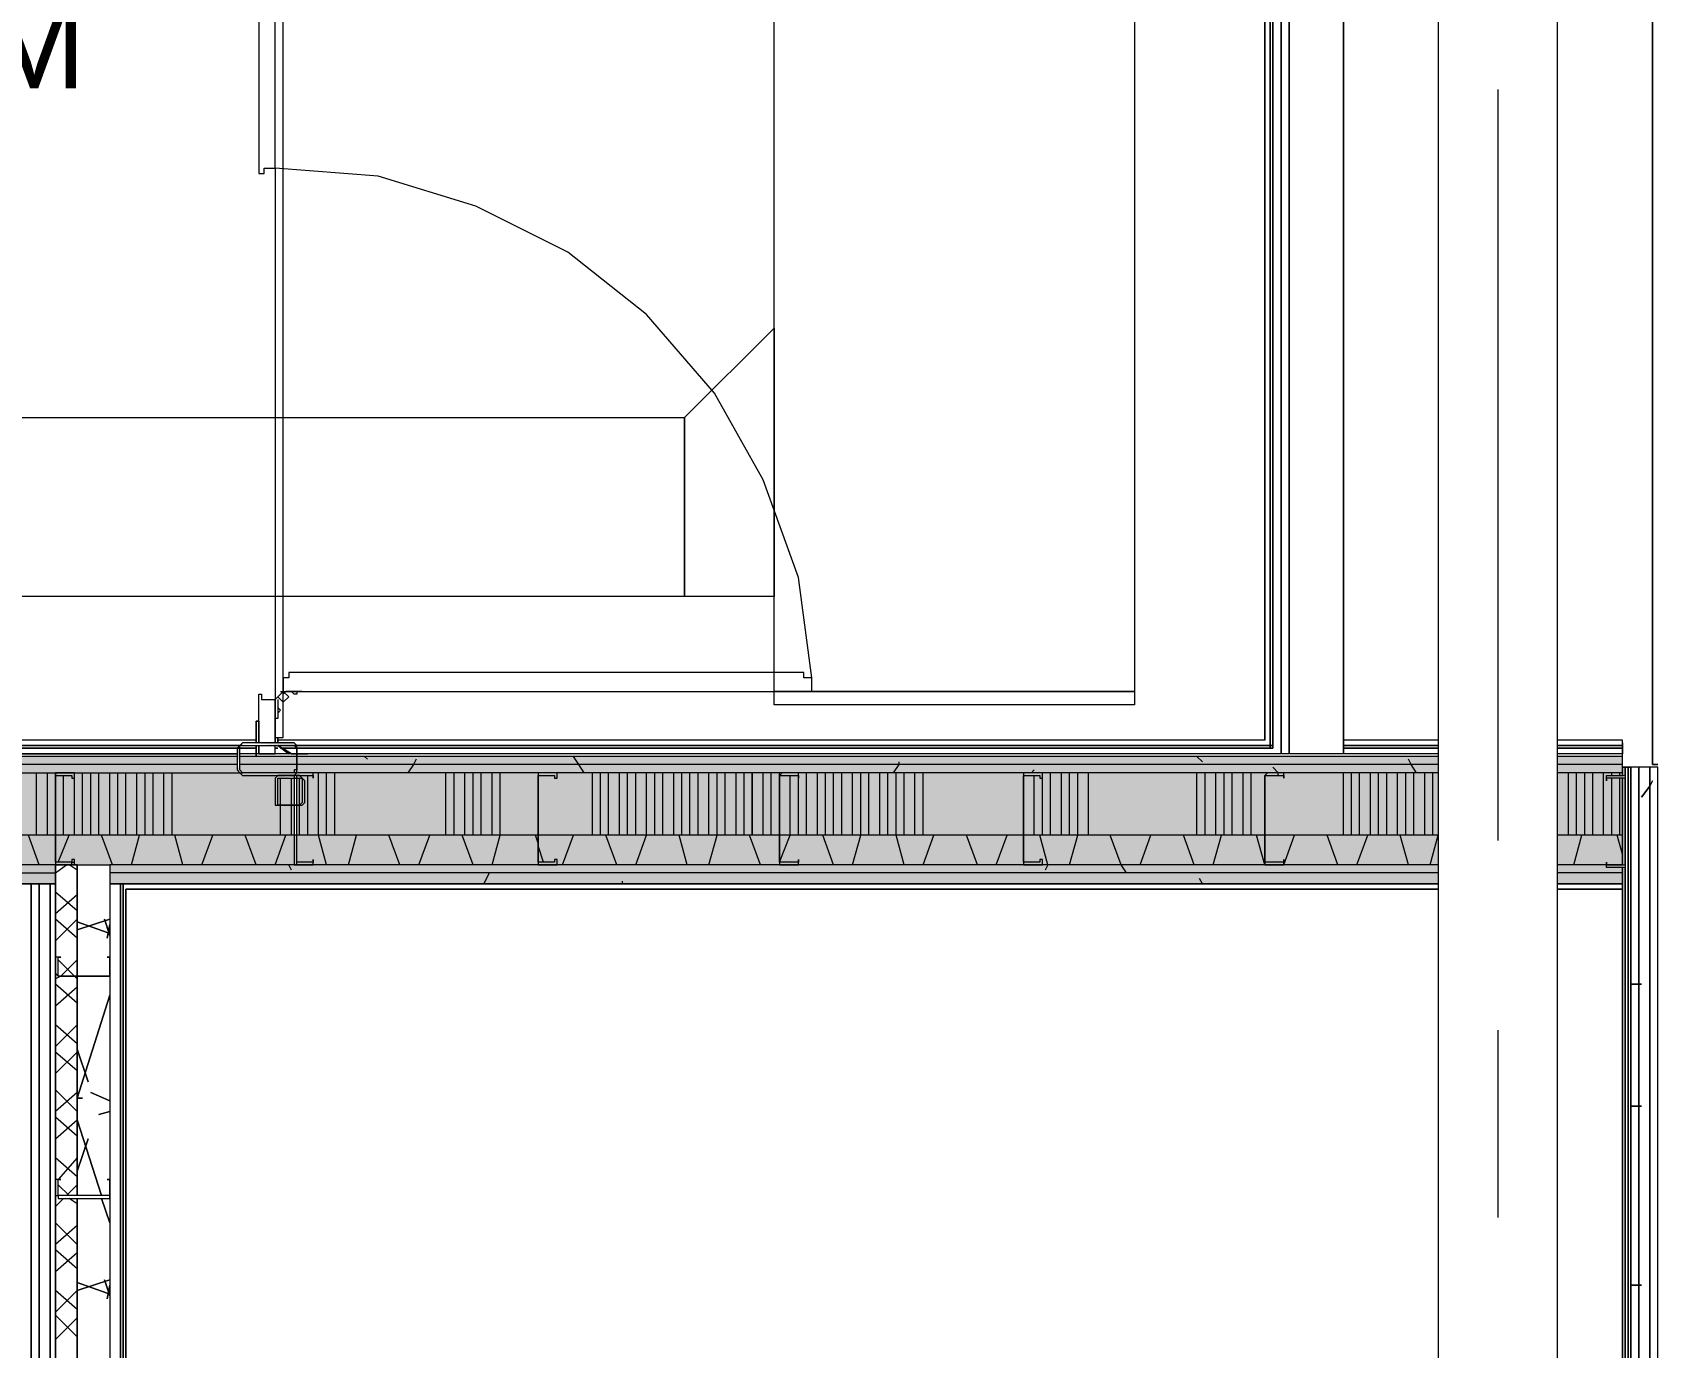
# Model space of a CAD drawing. Header units: metres. Extents: x 29 to 268, y -7 to 151.
# Drawn here: x 71.83 to 74.575, y 26.368 to 28.591 of the extents above; entities that cross this region are included whole.
import ezdxf

# ---------------------------------------------------------------- set-up
doc = ezdxf.new("R2010")
doc.units = ezdxf.units.M
doc.layers.add('HVAC - Ductos', color=5, linetype='Continuous', lineweight=50)
doc.layers.add('PDF2_Geometry', color=7, linetype='Continuous', true_color=0xaaaaaa)
doc.layers.add('PDF2_Solid Fills', color=7, linetype='Continuous', true_color=0xffffff)
doc.layers.add('PDF2_Text', color=7, linetype='Continuous')
doc.styles.add('PDF Helvetica', font='')
doc.styles.get('PDF Helvetica').set_extended_font_data('Helvetica')

msp = doc.modelspace()

# ---------------------------------------------------------------- hatches: boundary and pattern name
at = {"layer": 'PDF2_Solid Fills', "lineweight": 0, "transparency": 33554559}
h = msp.add_hatch(color=256, dxfattribs=at)
h.paths.add_polyline_path([(72.1847, 27.34), (72.2489, 27.3354), (72.2489, 27.34)])
h.paths.add_polyline_path([(72.2718, 27.3858), (72.2718, 27.3904), (72.1847, 27.3904)])
h.paths.add_polyline_path([(72.1802, 27.3812), (72.1756, 27.3812), (72.1756, 27.3446)])
h = msp.add_hatch(color=256, dxfattribs=at)
h.paths.add_polyline_path([(72.1756, 27.3537), (72.1756, 27.3674), (69.036, 27.3674), (69.036, 27.3537)])
h.paths.add_polyline_path([(74.4077, 27.3674), (74.4077, 27.3537), (74.5177, 27.3537), (74.5177, 27.3674)])
h.paths.add_polyline_path([(72.1802, 27.3674), (72.1802, 27.3537), (74.206, 27.3537), (74.206, 27.3674)])
h = msp.add_hatch(color=256, dxfattribs=at)
h.paths.add_polyline_path([(72.1802, 27.3537), (72.1756, 27.3446), (72.1756, 27.3537), (69.0542, 27.3537), (69.0542, 27.34), (74.206, 27.34), (74.206, 27.3537)])
h.paths.add_polyline_path([(74.4077, 27.34), (74.5176, 27.34), (74.5176, 27.3537), (74.4077, 27.3537)])
h = msp.add_hatch(color=256, dxfattribs=at)
h.paths.add_polyline_path([(72.2718, 27.2345), (72.2718, 27.3308), (72.2443, 27.3354), (72.281, 27.3354), (72.2764, 27.3308), (72.2764, 27.2345), (74.206, 27.2345), (74.206, 27.34), (69.068, 27.34), (69.068, 27.2345)])
h.paths.add_polyline_path([(74.4077, 27.34), (74.4077, 27.2345), (74.5176, 27.2345), (74.5176, 27.34)])
h = msp.add_hatch(color=256, dxfattribs=at)
h.paths.add_polyline_path([(72.281, 27.3308), (72.281, 27.3354), (72.2443, 27.3354)])
h.paths.add_polyline_path([(72.2443, 27.3262), (72.2397, 27.3262), (72.2397, 27.2896)])
h.paths.add_polyline_path([(72.2856, 27.2895), (72.2902, 27.3262), (72.2856, 27.3262)])
h = msp.add_hatch(color=256, dxfattribs=at)
h.paths.add_polyline_path([(74.206, 27.1841), (74.206, 27.2345), (69.1688, 27.2345), (69.1688, 27.1841)])
h.paths.add_polyline_path([(74.4077, 27.1841), (74.5176, 27.1841), (74.5176, 27.2345), (74.4077, 27.2345)])
h = msp.add_hatch(color=256, dxfattribs=at)
h.paths.add_polyline_path([(71.8685, 27.1704), (71.8685, 27.1841), (69.2192, 27.1841), (69.2192, 27.1704)])
h.paths.add_polyline_path([(74.4077, 27.1841), (74.4077, 27.1704), (74.5176, 27.1704), (74.5176, 27.1841)])
h.paths.add_polyline_path([(71.9601, 27.1841), (71.9601, 27.1704), (74.206, 27.1704), (74.206, 27.1841)])
h = msp.add_hatch(color=256, dxfattribs=at)
h.paths.add_polyline_path([(71.8685, 27.1521), (71.8685, 27.1704), (69.2376, 27.1704), (69.2376, 27.1521)])
h.paths.add_polyline_path([(74.4077, 27.1704), (74.4077, 27.1521), (74.5176, 27.1521), (74.5176, 27.1704)])
h.paths.add_polyline_path([(71.9601, 27.1704), (71.9601, 27.1521), (74.206, 27.1521), (74.206, 27.1704)])

# ---------------------------------------------------------------- linework, layer by layer
at = {"layer": 'HVAC - Ductos', "lineweight": 0}
for points in [[(73.6926, 30.6766), (73.6926, 27.4774), (73.0831, 27.4774), (73.0831, 30.6766)], [(72.9318, 27.9404), (73.0831, 28.0916), (73.0831, 27.6378), (72.9318, 27.6378)], [(66.1622, 27.9404), (72.9318, 27.9404), (72.9318, 27.6378), (66.1622, 27.6378)], [(73.0831, 27.4774), (73.6926, 27.4774), (73.6926, 27.4546), (73.0831, 27.4546)]]:
    msp.add_lwpolyline(points, close=True, dxfattribs=at)
at = {"layer": 'PDF2_Geometry', "lineweight": 0}
for points in [[(73.9402, 34.3342), (73.9402, 32.7804), (73.9402, 34.3342), (73.9402, 32.7804), (73.9402, 34.3342), (74.0456, 34.3342), (74.0456, 27.372), (73.9402, 27.372), (73.9402, 28.8754), (73.9402, 27.372), (73.9402, 28.8754), (73.9402, 27.372)], [(74.0456, 27.372), (74.0456, 34.3342)], [(72.1756, 27.372), (69.036, 27.372), (63.8659, 27.372), (63.8659, 33.6925)], [(74.4077, 25.1812), (74.4077, 29.2008), (74.4077, 29.21), (74.4077, 29.2146), (74.4031, 29.2146), (74.3985, 29.2192), (74.3939, 29.2192), (74.3847, 29.2237), (74.2289, 29.2237), (74.2244, 29.2192), (74.2198, 29.2192), (74.2152, 29.2146), (74.2106, 29.2146), (74.206, 29.21), (74.206, 29.2008), (74.206, 25.1812)], [(72.2122, 28.8754), (72.2122, 28.3528), (72.2214, 28.3528), (72.2214, 28.362), (72.2397, 28.362), (72.2397, 28.8754)], [(73.1472, 27.5004), (73.1335, 27.5004), (73.1335, 27.5095), (72.2626, 27.5095), (72.2626, 27.5004), (72.2535, 27.5004), (72.2535, 27.4774), (73.1472, 27.4774), (73.1472, 27.5004), (73.1244, 27.67), (73.0647, 27.835), (72.9822, 27.9816), (72.8676, 28.1146), (72.7347, 28.22), (72.5789, 28.2978), (72.4139, 28.3483), (72.2397, 28.362), (72.2397, 27.3995), (72.2535, 27.3995), (72.2535, 28.8754)], [(73.9126, 27.395), (73.9126, 28.8754), (73.9126, 27.395), (72.2443, 27.395)], [(73.9264, 27.3812), (73.9264, 28.8754), (73.9264, 27.3812), (73.9264, 28.8754), (73.9264, 27.3858), (73.9264, 28.8754), (73.9264, 27.3812), (73.9264, 28.8754), (73.9264, 27.3812), (72.2489, 27.3812), (73.9218, 27.3812), (73.9218, 28.8754), (73.9218, 27.3812), (73.9218, 28.8754), (73.9218, 27.3812)], [(73.9218, 27.3858), (73.9218, 28.8754), (73.9218, 27.3858), (72.2718, 27.3858), (73.9264, 27.3858), (72.2718, 27.3858)], [(74.206, 28.8433), (74.206, 27.372), (74.1739, 27.372)], [(74.5177, 27.3812), (74.4077, 27.3812), (74.5177, 27.3812), (74.5177, 27.372), (74.4077, 27.372), (74.4077, 28.8433)], [(74.3068, 28.495), (74.3068, 27.2254)], [(72.2122, 27.427), (72.2076, 27.427), (72.2076, 27.3904), (72.2076, 27.427), (72.2122, 27.427), (72.2122, 27.3904), (72.2122, 27.4728), (72.2168, 27.4728), (72.2168, 27.4637), (72.2397, 27.4637), (72.2397, 27.3904), (72.2397, 27.4637)], [(72.2443, 27.4683), (72.2397, 27.4637), (72.2397, 27.4591)], [(72.2443, 27.4637), (72.2443, 27.4591), (72.2443, 27.4316), (72.2397, 27.4316)], [(72.2489, 27.4774), (72.2535, 27.4774), (72.258, 27.4774), (72.2535, 27.4728)], [(72.2764, 27.4774), (72.2764, 27.4728), (72.2718, 27.4728), (72.2672, 27.4774)], [(72.2856, 27.4774), (72.2856, 27.4774)], [(72.2443, 27.45), (72.2489, 27.4454), (72.2443, 27.4408)], [(72.2076, 27.4133), (72.2076, 27.4087), (72.2076, 27.4133)], [(72.2076, 27.4133), (72.2076, 27.4087), (72.2076, 27.4133)], [(72.2076, 27.4087), (72.2076, 27.4087)], [(72.2076, 27.4087), (72.2076, 27.4087)], [(72.2076, 27.395), (69.036, 27.395), (65.3372, 27.395), (69.036, 27.395), (69.036, 27.3904), (69.036, 27.3858), (69.036, 27.3812), (72.2076, 27.3812), (69.036, 27.3812), (65.3417, 27.3812), (69.036, 27.3812), (65.3417, 27.3812), (69.036, 27.3812), (65.3417, 27.3812), (69.036, 27.3812), (65.3417, 27.3812), (69.036, 27.3812), (69.036, 27.372), (65.3326, 27.372), (69.036, 27.372), (69.036, 27.3674), (69.036, 27.372), (69.036, 27.34)], [(72.1847, 27.3858), (69.036, 27.3858), (65.3417, 27.3858), (69.036, 27.3858), (65.3417, 27.3858), (69.036, 27.3858), (65.3417, 27.3858), (69.036, 27.3858)], [(69.036, 27.372), (72.1756, 27.372)], [(72.2076, 27.372), (72.1802, 27.372)], [(74.206, 27.372), (72.2764, 27.372), (72.1802, 27.372)], [(72.2214, 27.372), (72.2168, 27.372), (72.2214, 27.372)], [(72.2214, 27.372), (72.2168, 27.372), (72.2214, 27.372)], [(72.2397, 27.372), (72.2397, 27.3858), (72.2443, 27.3858), (72.2626, 27.372)], [(73.7431, 27.372), (72.2948, 27.372), (72.2764, 27.372), (72.2672, 27.372), (72.2443, 27.3858), (72.2672, 27.372), (72.2764, 27.372), (72.2948, 27.372)], [(72.2856, 27.372), (72.281, 27.372), (72.2856, 27.372)], [(72.281, 27.372), (72.2856, 27.372), (72.281, 27.372)], [(72.2856, 27.372), (72.281, 27.372), (72.2856, 27.372)], [(72.281, 27.372), (72.2856, 27.372), (72.281, 27.372)], [(74.206, 27.395), (74.0456, 27.395)], [(74.206, 27.3858), (74.0456, 27.3858)], [(74.5177, 27.3904), (74.5177, 27.3858), (74.5177, 27.3812), (74.4077, 27.3812), (74.5177, 27.3812), (74.5177, 27.372), (74.5177, 27.3812), (74.5177, 27.3858), (74.5177, 27.3904), (74.5177, 27.395), (74.4077, 27.395)], [(74.5177, 27.3858), (74.4077, 27.3858)], [(74.5177, 27.3354), (74.5177, 27.372), (74.4077, 27.372)], [(72.1756, 27.3674), (69.068, 27.3674), (69.0542, 27.3674), (69.036, 27.3674), (63.8659, 27.3674)], [(72.1756, 27.3537), (69.068, 27.3537), (69.0542, 27.3537)], [(74.5772, 27.3491), (74.5314, 27.3491), (74.5314, 24.599), (74.0043, 24.599), (74.0043, 24.4753), (71.9785, 24.4753), (71.9785, 27.152), (74.206, 27.152)], [(74.206, 27.3674), (72.2764, 27.3674), (72.1802, 27.3674)], [(74.206, 27.3537), (72.2764, 27.3537), (72.1802, 27.3537)], [(74.0043, 24.567), (74.5635, 24.567), (74.5635, 24.5808), (74.5635, 24.599), (74.5635, 27.3491)], [(74.0043, 24.5808), (74.5451, 24.5808), (74.5451, 24.5945), (74.5451, 24.599), (74.5451, 27.3491)], [(74.5177, 27.3674), (74.4077, 27.3674)], [(74.5177, 27.3537), (74.4077, 27.3537)], [(74.5314, 25.1032), (74.5314, 27.3491)], [(74.5314, 27.3491), (74.5314, 24.599), (74.5314, 27.3491)], [(70.6356, 27.2345), (70.2276, 27.2345), (69.8197, 27.2345), (69.4118, 27.2345), (69.1688, 27.2345), (69.068, 27.2345), (69.068, 27.34), (72.1847, 27.34)], [(71.8364, 27.2345), (71.8364, 27.34)], [(71.8548, 27.2345), (71.8548, 27.34)], [(71.8685, 27.2345), (71.8685, 27.34)], [(71.8822, 27.2345), (71.8822, 27.3354)], [(71.9006, 27.2345), (71.9006, 27.34)], [(71.9143, 27.2345), (71.9143, 27.34)], [(71.928, 27.2345), (71.928, 27.34)], [(71.9418, 27.2345), (71.9418, 27.34)], [(71.9601, 27.2345), (71.9601, 27.34)], [(71.9739, 27.2345), (71.9739, 27.34)], [(71.9876, 27.2345), (71.9876, 27.34)], [(72.006, 27.2345), (72.006, 27.34)], [(72.0198, 27.2345), (72.0198, 27.34)], [(72.0335, 27.2345), (72.0335, 27.34)], [(72.0518, 27.2345), (72.0518, 27.34)], [(72.0655, 27.2345), (72.0655, 27.34)], [(72.2489, 27.3354), (72.2489, 27.3354)], [(72.2489, 27.2345), (72.2489, 27.285), (72.2489, 27.3308)], [(72.2672, 27.3354), (72.2672, 27.3354)], [(72.2672, 27.2345), (72.2672, 27.285), (72.2672, 27.3308)], [(74.206, 27.34), (72.2718, 27.34)], [(72.281, 27.3354), (72.281, 27.3354)], [(72.281, 27.2345), (72.281, 27.285), (72.281, 27.3308)], [(72.2948, 27.2345), (72.2948, 27.3354)], [(72.313, 27.2345), (72.313, 27.34)], [(72.3268, 27.2345), (72.3268, 27.34)], [(72.3405, 27.2345), (72.3405, 27.34)], [(72.5285, 27.2345), (72.5285, 27.34)], [(72.5422, 27.2345), (72.5422, 27.34)], [(72.5606, 27.2345), (72.5606, 27.34)], [(72.5743, 27.2345), (72.5743, 27.34)], [(72.588, 27.2345), (72.588, 27.34)], [(72.6064, 27.2345), (72.6064, 27.34)], [(72.6201, 27.2345), (72.6201, 27.34)], [(72.776, 27.2345), (72.776, 27.34)], [(72.7897, 27.2345), (72.7897, 27.34)], [(72.8035, 27.2345), (72.8035, 27.34)], [(72.8218, 27.2345), (72.8218, 27.34)], [(72.8356, 27.2345), (72.8356, 27.34)], [(72.8493, 27.2345), (72.8493, 27.34)], [(72.8676, 27.2345), (72.8676, 27.34)], [(72.8814, 27.2345), (72.8814, 27.34)], [(72.8951, 27.2345), (72.8951, 27.34)], [(72.9135, 27.2345), (72.9135, 27.34)], [(72.9272, 27.2345), (72.9272, 27.34)], [(72.941, 27.2345), (72.941, 27.34)], [(72.9548, 27.2345), (72.9548, 27.34)], [(72.9731, 27.2345), (72.9731, 27.34)], [(72.9868, 27.2345), (72.9868, 27.34)], [(73.0006, 27.2345), (73.0006, 27.34)], [(73.0189, 27.2345), (73.0189, 27.34)], [(73.0326, 27.2345), (73.0326, 27.34)], [(73.0647, 27.2345), (73.0647, 27.34)], [(73.0785, 27.2345), (73.0785, 27.34)], [(73.0922, 27.2345), (73.0922, 27.34)], [(73.1106, 27.2345), (73.1106, 27.3354)], [(73.1244, 27.2345), (73.1244, 27.3354)], [(73.1381, 27.2345), (73.1381, 27.34)], [(73.1564, 27.2345), (73.1564, 27.34)], [(73.1701, 27.2345), (73.1701, 27.34)], [(73.1839, 27.2345), (73.1839, 27.34)], [(73.1976, 27.2345), (73.1976, 27.34)], [(73.216, 27.2345), (73.216, 27.34)], [(73.2298, 27.2345), (73.2298, 27.34)], [(73.2435, 27.2345), (73.2435, 27.34)], [(73.2618, 27.2345), (73.2618, 27.34)], [(73.2756, 27.2345), (73.2756, 27.34)], [(73.2893, 27.2345), (73.2893, 27.34)], [(73.3031, 27.2345), (73.3031, 27.34)], [(73.3214, 27.2345), (73.3214, 27.34)], [(73.3351, 27.2345), (73.3351, 27.34)], [(73.5231, 27.2345), (73.5231, 27.3354)], [(73.5368, 27.2345), (73.5368, 27.34)], [(73.5506, 27.2345), (73.5506, 27.34)], [(73.5689, 27.2345), (73.5689, 27.34)], [(73.5826, 27.2345), (73.5826, 27.34)], [(73.5964, 27.2345), (73.5964, 27.34)], [(73.6147, 27.2345), (73.6147, 27.34)], [(73.7981, 27.2345), (73.7981, 27.34)], [(73.8118, 27.2345), (73.8118, 27.34)], [(73.8302, 27.2345), (73.8302, 27.34)], [(73.8439, 27.2345), (73.8439, 27.34)], [(73.8576, 27.2345), (73.8576, 27.34)], [(73.876, 27.2345), (73.876, 27.34)], [(73.8897, 27.2345), (73.8897, 27.34)], [(74.0456, 27.2345), (74.0456, 27.34)], [(74.0593, 27.2345), (74.0593, 27.34)], [(74.0731, 27.2345), (74.0731, 27.34)], [(74.0914, 27.2345), (74.0914, 27.34)], [(74.1052, 27.2345), (74.1052, 27.34)], [(74.1189, 27.2345), (74.1189, 27.34)], [(74.1372, 27.2345), (74.1372, 27.34)], [(74.151, 27.2345), (74.151, 27.34)], [(74.1647, 27.2345), (74.1647, 27.34)], [(74.1831, 27.2345), (74.1831, 27.34)], [(74.1968, 27.2345), (74.1968, 27.34)], [(74.5177, 27.34), (74.4077, 27.34)], [(74.5177, 27.1841), (74.5177, 27.3308), (74.5177, 27.1841), (74.4077, 27.1841)], [(74.426, 27.2345), (74.426, 27.34)], [(74.4397, 27.2345), (74.4397, 27.34)], [(74.4535, 27.2345), (74.4535, 27.34)], [(74.4672, 27.2345), (74.4672, 27.34)], [(74.4856, 27.2345), (74.4856, 27.34)], [(74.4902, 27.3262), (74.4902, 27.3262)], [(74.4994, 27.3354), (74.4994, 27.34)], [(74.4994, 27.2345), (74.4994, 27.3308)], [(74.5131, 27.3354), (74.5131, 27.34)], [(74.5131, 27.2345), (74.5131, 27.3308)], [(74.5177, 27.1841), (74.5177, 27.3308)], [(74.5222, 27.3308), (74.5222, 27.3308)], [(71.9052, 27.1841), (71.8685, 27.1841), (69.2192, 27.1841), (69.2192, 27.1704), (69.2192, 27.152), (69.2192, 24.567), (69.2192, 24.5486), (69.2192, 24.5349), (69.2192, 27.1841), (69.1688, 27.1841), (69.1688, 27.2345)], [(74.206, 27.2345), (73.9126, 27.2345), (73.5048, 27.2345), (73.0922, 27.2345), (72.6843, 27.2345), (72.2718, 27.2345), (71.8685, 27.2345), (71.456, 27.2345), (71.048, 27.2345), (70.6402, 27.2345)], [(74.5177, 27.2345), (74.4077, 27.2345)], [(69.2514, 24.5486), (69.2376, 24.5486), (69.2376, 24.567), (69.2376, 27.152), (69.2376, 27.1704), (71.8685, 27.1704), (71.8868, 27.1841)], [(71.8318, 27.152), (71.8685, 27.152), (71.8685, 27.1704), (71.8685, 27.1841), (71.9052, 27.1841), (71.9052, 27.152), (71.9052, 26.9962), (71.9052, 26.625), (71.9052, 26.9962), (71.9052, 27.1841), (71.9601, 27.1841), (71.9601, 24.347)], [(71.9052, 26.625), (71.9052, 26.9962), (71.9052, 27.1841), (71.8685, 27.1841), (71.8685, 24.347), (71.9052, 24.347), (71.9052, 24.3745), (71.9052, 24.7503), (71.9052, 25.1262), (71.9052, 25.4974), (71.9052, 25.8732), (71.9052, 26.2491), (71.9052, 26.6204)], [(71.9052, 27.175), (71.8914, 27.1841)], [(74.206, 27.1841), (71.9601, 27.1841), (71.9601, 27.1704), (71.9601, 27.152), (71.9785, 27.152), (74.206, 27.152), (72.0335, 27.152)], [(74.4902, 27.1887), (74.4902, 27.1887)], [(74.5222, 27.1841), (74.5222, 27.1841)], [(74.206, 27.1704), (71.9601, 27.1704)], [(74.4077, 27.152), (74.5177, 27.152), (74.5177, 27.1795)], [(74.5177, 27.1704), (74.4077, 27.1704)], [(69.2514, 27.152), (71.8685, 27.152), (71.8272, 27.152), (69.256, 27.152), (71.8272, 27.152), (69.2514, 27.152)], [(71.9601, 24.3516), (71.8272, 24.3516), (71.8272, 24.347), (71.8272, 24.3516), (71.8272, 27.152), (71.841, 27.152), (71.841, 24.3653)], [(71.9785, 24.457), (71.9785, 27.152), (71.9601, 27.152), (71.9601, 24.457), (71.9601, 24.3653), (71.9785, 24.3653), (71.9785, 24.3516), (71.9601, 24.3516), (71.9601, 24.347), (71.841, 24.347), (71.841, 24.3516)], [(71.8593, 24.3653), (71.8593, 27.152), (71.841, 27.152)], [(71.8593, 27.152), (71.8685, 27.152), (71.8685, 24.3653), (71.8822, 24.3745), (71.9052, 24.3974)], [(71.9052, 27.1062), (71.8685, 27.1382)], [(71.9052, 27.1337), (71.8685, 27.1016)], [(71.9785, 27.152), (71.9785, 24.4753), (71.9785, 27.152), (71.9785, 24.5349), (71.9785, 27.152), (71.9785, 24.4753), (71.9785, 27.152), (74.206, 27.152), (74.206, 25.1078)], [(71.9785, 27.152), (71.9785, 27.152)], [(71.9785, 24.457), (71.9785, 27.152), (71.9785, 24.457)], [(71.9876, 24.4753), (71.9876, 27.1428)], [(71.9876, 24.4753), (71.9876, 27.1428)], [(74.4077, 25.1078), (74.4077, 27.152), (74.5177, 27.152), (74.4077, 27.152), (74.5177, 27.152)], [(74.4077, 27.152), (74.5177, 27.152), (74.4077, 27.152)], [(71.9052, 27.0604), (71.8685, 27.0924)], [(71.8685, 27.0558), (71.9052, 27.0924)], [(71.9052, 27.0237), (71.8776, 26.9962), (71.8685, 26.9916)], [(71.9052, 26.9916), (71.9006, 26.9962), (71.873, 27.0237)], [(71.9052, 26.9504), (71.8685, 26.9824)], [(71.8685, 26.9458), (71.9052, 26.9778)], [(71.9052, 26.9137), (71.8685, 26.877)], [(71.9052, 26.8816), (71.8685, 26.9137)], [(74.3068, 26.9045), (74.3068, 26.5882)], [(71.9052, 26.8358), (71.8685, 26.8678)], [(71.8685, 26.8312), (71.9052, 26.8678)], [(71.9052, 26.767), (71.8685, 26.8037)], [(71.9052, 26.7991), (71.8685, 26.767)], [(71.9052, 26.7258), (71.8685, 26.7578)], [(71.8685, 26.7212), (71.9052, 26.7532)], [(71.9052, 26.657), (71.8685, 26.6891)], [(71.9052, 26.6891), (71.873, 26.6524)], [(71.8914, 26.625), (71.873, 26.6432)], [(71.8868, 26.625), (71.9052, 26.6432)], [(71.8685, 26.6066), (71.8822, 26.6204)], [(71.9052, 26.6112), (71.8914, 26.6204)], [(71.9052, 26.2491), (71.9052, 26.6204), (71.9052, 26.2491)], [(71.9052, 26.5424), (71.8685, 26.5791)], [(71.9052, 26.5745), (71.8685, 26.5424)], [(71.9052, 26.5012), (71.8685, 26.5332)], [(71.8685, 26.4966), (71.9052, 26.5287)], [(71.9052, 26.4645), (71.8685, 26.4278)], [(71.9052, 26.4324), (71.8685, 26.4645)], [(71.9052, 26.3866), (71.8685, 26.4232)], [(71.8685, 26.382), (71.9052, 26.4187)]]:
    msp.add_lwpolyline(points, dxfattribs=at)
for points in [[(74.5681, 32.7025), (74.5681, 27.3537)], [(74.5681, 32.7025), (74.5681, 27.3537)], [(73.9402, 28.8754), (73.9402, 27.372)], [(73.9539, 28.8754), (73.9539, 27.372)], [(72.2535, 27.4591), (72.2443, 27.4683), (72.2535, 27.4774), (72.2626, 27.4683)], [(72.2856, 27.4774), (72.258, 27.4774)], [(72.2076, 27.4178), (72.2076, 27.4133)], [(72.2076, 27.4087), (72.2076, 27.4133), (72.2076, 27.4178), (72.2076, 27.4133)], [(72.2076, 27.4087), (72.2076, 27.4133), (72.2076, 27.4178), (72.2076, 27.4133)], [(72.2443, 27.3995), (72.2443, 27.3904)], [(69.036, 27.3858), (72.1847, 27.3858)], [(72.2076, 27.3812), (69.036, 27.3812)], [(72.1756, 27.3812), (72.1756, 27.3446), (72.1802, 27.34), (72.1847, 27.3354), (72.2718, 27.3354), (72.2764, 27.34), (72.2764, 27.3446), (72.2764, 27.3812), (72.2764, 27.3858), (72.2718, 27.3904), (72.1847, 27.3904), (72.1802, 27.3858)], [(72.1802, 27.3812), (72.1802, 27.3858), (72.1847, 27.3858), (72.2718, 27.3858), (72.2764, 27.3812), (72.2764, 27.3446), (72.2718, 27.3446), (72.2718, 27.34), (72.1847, 27.34), (72.1802, 27.3446)], [(72.2076, 27.3674), (72.2076, 27.3858)], [(72.2397, 27.3858), (72.2443, 27.3858), (72.2626, 27.372), (72.2122, 27.372), (72.2397, 27.372), (72.2122, 27.372), (72.2122, 27.3858), (72.2122, 27.372), (72.2397, 27.372)], [(72.2443, 27.3812), (72.2397, 27.3812)], [(72.2397, 27.3812), (72.2443, 27.3812)], [(73.9264, 27.3812), (72.2489, 27.3812)], [(74.0456, 27.3858), (74.206, 27.3858)], [(74.206, 27.3812), (74.0456, 27.3812)], [(74.0456, 27.3812), (74.206, 27.3812)], [(74.4077, 27.3858), (74.5177, 27.3858)], [(74.206, 25.0849), (74.0593, 25.0849), (74.0593, 24.9932), (74.5314, 24.9932), (74.5314, 24.599), (74.5314, 27.3491), (74.5314, 25.1032), (74.4077, 25.1032), (74.5314, 25.1032), (74.4077, 25.1032), (74.5314, 25.1032), (74.5314, 24.9932), (74.0593, 24.9932), (74.0593, 24.599), (74.0593, 24.9932), (74.0593, 25.0849), (73.9676, 25.0849), (73.9676, 24.4753), (73.9676, 25.0986), (73.9676, 25.0849)], [(74.5268, 25.1032), (74.5268, 27.3491), (74.5268, 25.1032), (74.5268, 27.3491), (74.5268, 25.1032), (74.4077, 25.1032), (74.5314, 25.1032), (74.4077, 25.1032), (74.5314, 25.1032), (74.4077, 25.1032)], [(74.5314, 25.1124), (74.5314, 27.3491), (74.5268, 27.3491), (74.5222, 27.3491), (74.5177, 27.3491), (74.5177, 27.3354), (74.5177, 27.3491), (74.5222, 27.3491), (74.5268, 27.3491), (74.5314, 27.3491)], [(74.5222, 27.3491), (74.5268, 27.3491), (74.5222, 27.3491), (74.5222, 27.3354)], [(74.5451, 27.3491), (74.5314, 27.3491), (74.5314, 24.5945), (74.5451, 24.5945)], [(74.5635, 27.3491), (74.5451, 27.3491), (74.5451, 24.5808), (74.5635, 24.5808)], [(74.5772, 27.3491), (74.5635, 27.3491), (74.5635, 24.567), (74.5772, 24.567)], [(74.5772, 27.3537), (74.5727, 27.3537), (74.5681, 27.3537), (74.5727, 27.3537)], [(74.5772, 27.3537), (74.5727, 27.3537), (74.5681, 27.3537), (74.5727, 27.3537)], [(71.9006, 27.34), (71.8685, 27.34), (71.8685, 27.3354), (71.8685, 27.1887), (71.8685, 27.1841), (71.9006, 27.1841), (71.9006, 27.1932), (71.896, 27.1932), (71.896, 27.1887), (71.8685, 27.1887), (71.8685, 27.3354), (71.896, 27.3354), (71.896, 27.3308), (71.9006, 27.3308)], [(72.2397, 27.3262), (72.2397, 27.2895), (72.2397, 27.285), (72.2443, 27.285), (72.281, 27.285), (72.2856, 27.285), (72.2902, 27.2895), (72.2902, 27.3262), (72.2856, 27.3308), (72.281, 27.3354), (72.2443, 27.3354), (72.2397, 27.3308)], [(72.2443, 27.3262), (72.2443, 27.3308), (72.281, 27.3308), (72.2856, 27.3308), (72.2856, 27.3262), (72.2856, 27.2895), (72.281, 27.285), (72.2443, 27.285), (72.2443, 27.2895)], [(72.3039, 27.34), (72.2764, 27.34), (72.2718, 27.3354), (72.2718, 27.1887), (72.2718, 27.1841), (72.2764, 27.1841), (72.3039, 27.1841), (72.3039, 27.1932), (72.3039, 27.1887), (72.2764, 27.1887), (72.2764, 27.3354), (72.3039, 27.3354), (72.3039, 27.3308)], [(72.7164, 27.34), (72.6843, 27.34), (72.6843, 27.3354), (72.6843, 27.1887), (72.6843, 27.1841), (72.7164, 27.1841), (72.7164, 27.1932), (72.7118, 27.1932), (72.7118, 27.1887), (72.6843, 27.1887), (72.6843, 27.3354), (72.7118, 27.3354), (72.7118, 27.3308), (72.7164, 27.3308)], [(73.0464, 27.34), (73.0464, 27.2345)], [(73.1244, 27.34), (73.0968, 27.34), (73.0922, 27.3354), (73.0922, 27.1887), (73.0922, 27.1841), (73.0968, 27.1841), (73.1244, 27.1841), (73.1244, 27.1932), (73.1244, 27.1887), (73.0968, 27.1887), (73.0922, 27.1887), (73.0922, 27.3354), (73.0968, 27.3354), (73.1244, 27.3354), (73.1244, 27.3308)], [(73.5368, 27.34), (73.5048, 27.34), (73.5048, 27.3354), (73.5048, 27.1887), (73.5048, 27.1841), (73.5368, 27.1841), (73.5368, 27.1932), (73.5322, 27.1932), (73.5322, 27.1887), (73.5048, 27.1887), (73.5048, 27.3354), (73.5322, 27.3354), (73.5322, 27.3308), (73.5368, 27.3308)], [(73.9448, 27.34), (73.9172, 27.34), (73.9126, 27.3354), (73.9126, 27.1887), (73.9126, 27.1841), (73.9172, 27.1841), (73.9448, 27.1841), (73.9448, 27.1932), (73.9448, 27.1887), (73.9172, 27.1887), (73.9126, 27.1887), (73.9126, 27.3354), (73.9172, 27.3354), (73.9448, 27.3354), (73.9448, 27.3308)], [(74.5222, 27.3354), (74.5222, 27.3308), (74.5222, 27.1841), (74.5222, 27.1795), (74.4902, 27.1795), (74.4902, 27.1887), (74.4902, 27.1841), (74.5222, 27.1841), (74.5222, 27.3308), (74.4902, 27.3308), (74.4902, 27.3262), (74.4902, 27.3354)], [(74.5222, 27.3308), (74.5222, 27.1841)], [(74.5177, 25.1078), (74.5177, 27.1795)], [(74.5222, 27.1795), (74.5222, 25.1078)], [(71.8272, 24.347), (71.841, 24.347), (71.841, 27.152), (71.8272, 27.152)], [(71.841, 24.347), (71.8593, 24.347), (71.8593, 27.152), (71.841, 27.152)], [(71.8593, 24.347), (71.8685, 24.347), (71.8685, 27.152), (71.8593, 27.152)], [(71.9601, 27.152), (71.9785, 27.152), (74.206, 27.152)], [(71.9601, 27.152), (71.9601, 24.457), (71.9785, 24.457), (71.9785, 27.152)], [(71.983, 27.152), (71.983, 24.4753)], [(71.9876, 27.1428), (71.9876, 24.4753)], [(71.9876, 27.1428), (74.206, 27.1428)], [(74.4077, 27.1428), (74.5177, 27.1428)], [(74.5177, 27.152), (74.5177, 27.1474), (74.5177, 27.1428), (74.5177, 27.1474)], [(71.8685, 27.0282), (71.8685, 27.0008), (71.873, 26.9962), (71.9601, 26.9962), (71.9601, 27.0008), (71.9601, 27.0282), (71.9556, 27.0282), (71.9601, 27.0282), (71.9601, 27.0008), (71.9601, 26.9962), (71.873, 26.9962), (71.873, 27.0008), (71.873, 27.0282), (71.8776, 27.0282)], [(71.8685, 27.0282), (71.8685, 27.0008), (71.873, 26.9962), (71.9601, 26.9962), (71.9601, 27.0008), (71.9601, 27.0282), (71.9556, 27.0282), (71.9601, 27.0282), (71.9601, 27.0008), (71.9601, 26.9962), (71.873, 26.9962), (71.873, 27.0008), (71.873, 27.0282), (71.8776, 27.0282)], [(71.8685, 26.6524), (71.8685, 26.625), (71.873, 26.625), (71.873, 26.6204), (71.9601, 26.6204), (71.9601, 26.625), (71.9601, 26.6524), (71.9556, 26.6524), (71.9601, 26.6524), (71.9601, 26.625), (71.873, 26.625), (71.873, 26.6524), (71.8776, 26.6524)], [(71.8685, 26.6524), (71.8685, 26.625), (71.873, 26.625), (71.873, 26.6204), (71.9601, 26.6204), (71.9601, 26.625), (71.9601, 26.6524), (71.9556, 26.6524), (71.9601, 26.6524), (71.9601, 26.625), (71.873, 26.625), (71.873, 26.6524), (71.8776, 26.6524)]]:
    msp.add_lwpolyline(points, close=True, dxfattribs=at)
at = {"layer": 'PDF2_Geometry', "color": 254, "lineweight": 0, "true_color": 0xeaeaea}
for points in [[(72.3956, 27.3628), (72.391, 27.3674)], [(72.478, 27.3628), (72.4735, 27.3537), (72.4643, 27.34)], [(72.7622, 27.34), (72.753, 27.3537), (72.7439, 27.3674)], [(73.216, 27.3674), (73.2114, 27.3674)], [(73.2939, 27.3583), (73.2939, 27.3537), (73.2847, 27.34)], [(73.8072, 27.3583), (73.7981, 27.3674)], [(73.9356, 27.34), (73.9264, 27.3491)], [(74.1693, 27.34), (74.1601, 27.3537), (74.1556, 27.3628)], [(73.5231, 27.3446), (73.5185, 27.34)], [(72.2672, 27.175), (72.2626, 27.1841)], [(73.546, 27.1841), (73.5414, 27.175)], [(73.6789, 27.1704), (73.6698, 27.1841)], [(72.6018, 27.1704), (72.5926, 27.152)], [(72.6018, 27.1704), (72.6018, 27.1704)], [(72.8264, 27.1566), (72.8264, 27.152)], [(73.6789, 27.1704), (73.6789, 27.1704)], [(73.8072, 27.152), (73.8026, 27.1612)]]:
    msp.add_lwpolyline(points, dxfattribs=at)
at = {"layer": 'PDF2_Geometry', "color": 254, "lineweight": 0, "true_color": 0xd2d2d2}
for points in [[(73.9356, 27.3354), (73.9356, 27.34)], [(73.9126, 27.3124), (73.9126, 27.3124)], [(74.5222, 27.2987), (74.5222, 27.2987)], [(71.8685, 27.2804), (71.8685, 27.2804)], [(73.5048, 27.285), (73.5048, 27.285)], [(71.896, 27.1841), (71.896, 27.1887), (71.9006, 27.1887)], [(72.2764, 27.1841), (72.2764, 27.1887)], [(73.9126, 27.1932), (73.9126, 27.1932)]]:
    msp.add_lwpolyline(points, dxfattribs=at)
at = {"layer": 'PDF2_Geometry', "color": 254, "lineweight": 0, "true_color": 0xeaeaea}
for points in [[(74.5635, 27.317), (74.5681, 27.3262), (74.5635, 27.317), (74.5497, 27.2987)], [(74.5451, 26.9824), (74.5314, 26.9824), (74.5451, 26.9824), (74.5497, 26.9824)], [(74.5451, 26.7762), (74.5314, 26.7762), (74.5451, 26.7762), (74.5497, 26.7762)], [(74.5451, 26.4737), (74.5314, 26.4737), (74.5451, 26.4737), (74.5497, 26.4737)]]:
    msp.add_lwpolyline(points, close=True, dxfattribs=at)
at = {"layer": 'PDF2_Geometry', "color": 254, "lineweight": 0, "true_color": 0xdddddd}
for points in [[(71.841, 27.1841), (71.8226, 27.2345)], [(71.873, 27.1887), (71.8914, 27.2345)], [(71.9647, 27.1841), (71.9464, 27.2345)], [(71.9968, 27.1841), (72.0106, 27.2345)], [(72.0839, 27.1841), (72.0701, 27.2345)], [(72.116, 27.1841), (72.1343, 27.2345)], [(72.2076, 27.1841), (72.1893, 27.2345)], [(72.2397, 27.1841), (72.258, 27.2345)], [(72.3268, 27.1841), (72.313, 27.2345)], [(72.3635, 27.1841), (72.3772, 27.2345)], [(72.4506, 27.1841), (72.4322, 27.2345)], [(72.4826, 27.1841), (72.501, 27.2345)], [(72.5743, 27.1841), (72.556, 27.2345)], [(72.6064, 27.1841), (72.6201, 27.2345)], [(72.6843, 27.2208), (72.6798, 27.2345)], [(72.6935, 27.1887), (72.6843, 27.2162)], [(72.7256, 27.1841), (72.7439, 27.2345)], [(72.8172, 27.1841), (72.7989, 27.2345)], [(72.8493, 27.1841), (72.8676, 27.2345)], [(72.9364, 27.1841), (72.9226, 27.2345)], [(72.9731, 27.1841), (72.9868, 27.2345)], [(73.0601, 27.1841), (73.0418, 27.2345)], [(73.0922, 27.1887), (73.1106, 27.2345)], [(73.1839, 27.1841), (73.1655, 27.2345)], [(73.216, 27.1841), (73.2298, 27.2345)], [(73.3031, 27.1841), (73.2893, 27.2345)], [(73.3351, 27.1841), (73.3535, 27.2345)], [(73.4268, 27.1841), (73.4085, 27.2345)], [(73.4589, 27.1841), (73.4772, 27.2345)], [(73.546, 27.1841), (73.5322, 27.2345)], [(73.5826, 27.1841), (73.5964, 27.2345)], [(73.6698, 27.1841), (73.6514, 27.2345)], [(73.7018, 27.1841), (73.7201, 27.2345)], [(73.7935, 27.1841), (73.7752, 27.2345)], [(73.8256, 27.1841), (73.8393, 27.2345)], [(73.9126, 27.1841), (73.8989, 27.2345)], [(73.9448, 27.1841), (73.9631, 27.2345)], [(74.0364, 27.1841), (74.0181, 27.2345)], [(74.0685, 27.1841), (74.0868, 27.2345)], [(74.1556, 27.1841), (74.1418, 27.2345)], [(74.1922, 27.1841), (74.206, 27.2345)], [(74.4351, 27.1841), (74.4489, 27.2345)], [(74.5177, 27.2024), (74.5085, 27.2345)]]:
    msp.add_lwpolyline(points, dxfattribs=at)
for points in [[(71.9601, 27.0924), (71.9052, 27.0741)], [(71.9052, 27.0878), (71.9556, 27.0696)], [(71.951, 27.0924), (71.9601, 27.065)], [(71.9601, 27.0832), (71.9556, 27.0604)], [(71.9601, 26.9641), (71.9052, 26.79), (71.9143, 26.79), (71.9052, 26.79)], [(71.9052, 26.8724), (71.9235, 26.8174)], [(71.928, 26.7991), (71.9601, 26.7854)], [(71.9052, 26.7532), (71.9464, 26.625)], [(71.9601, 26.767), (71.9418, 26.7624)], [(71.9235, 26.7212), (71.9052, 26.6662)], [(71.9464, 26.6204), (71.9601, 26.5791)], [(71.9601, 26.4828), (71.9052, 26.4645)], [(71.9052, 26.4782), (71.9556, 26.46)], [(71.951, 26.4828), (71.9601, 26.4554)], [(71.9601, 26.4737), (71.9556, 26.4508)]]:
    msp.add_lwpolyline(points, close=True, dxfattribs=at)

# ---------------------------------------------------------------- texts
at = {"layer": 'PDF2_Text', "lineweight": 0, "insert": (71.0449, 28.5722), "char_height": 0.15247, "attachment_point": 4, "style": 'PDF Helvetica'}
msp.add_mtext('500 CFM', dxfattribs=at)

doc.saveas('drawing.dxf')
